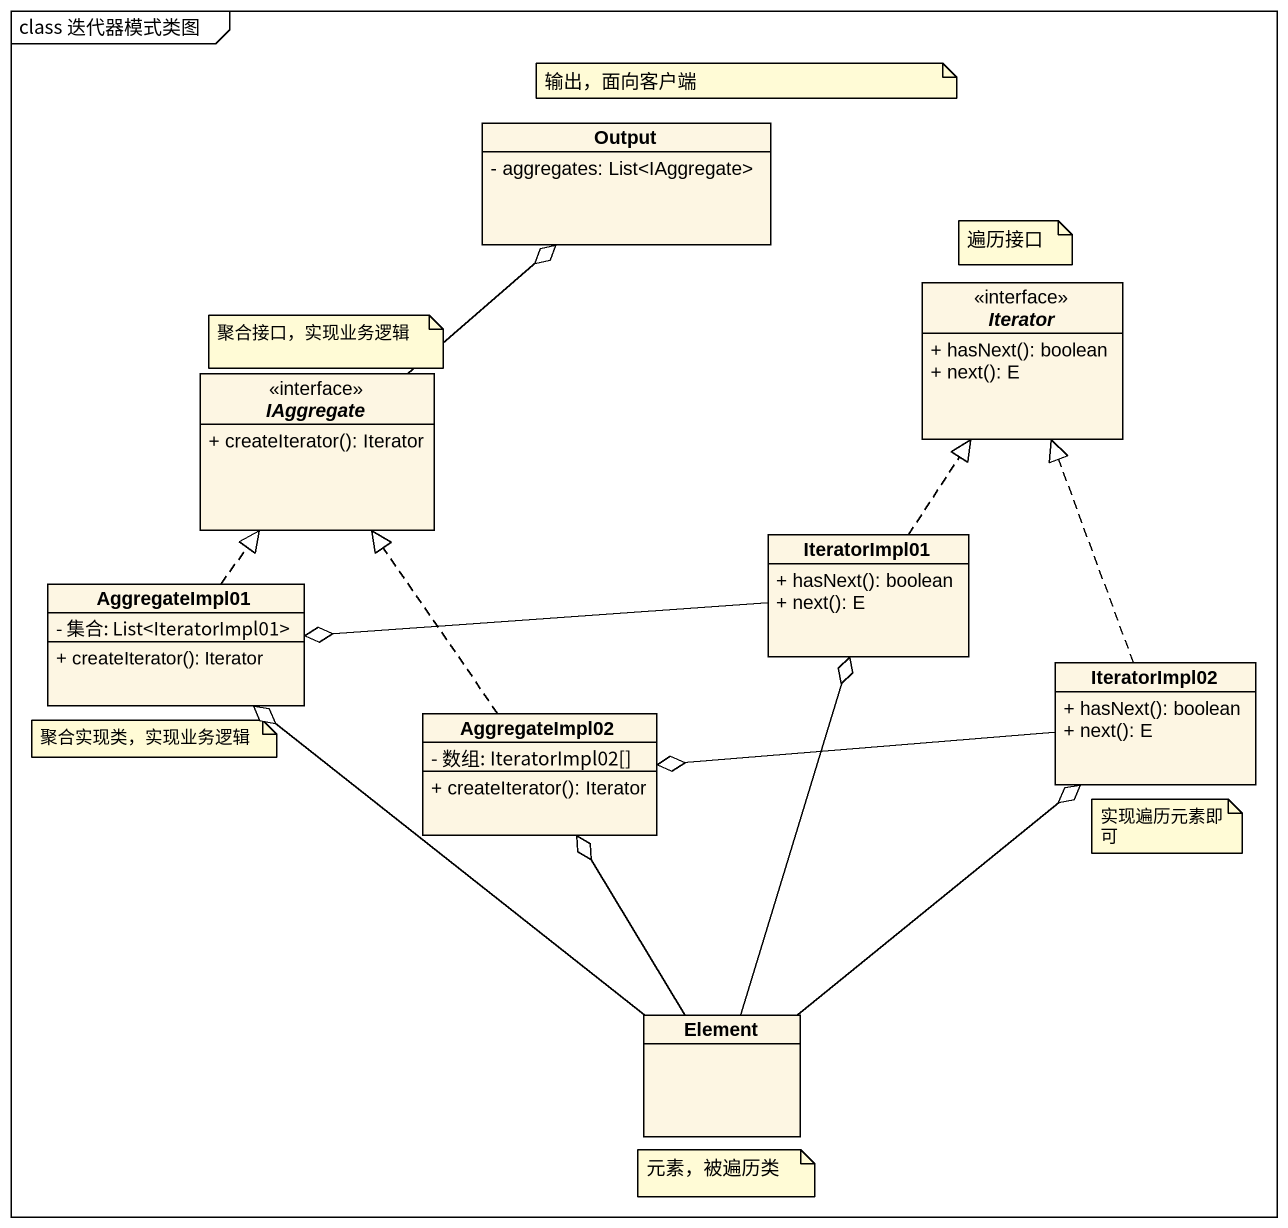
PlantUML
@startuml
mainframe class 迭代器模式类图
hide circle
hide empty members
skinparam classAttributeIconSize 0
class Output {
  - aggregates: List<IAggregate>
}
interface Iterator {
  + hasNext(): boolean
  + next(): E
}
interface IAggregate {
  + createIterator(): Iterator
}
class AggregateImpl01 {
  - 集合: List<IteratorImpl01>
  + createIterator(): Iterator
}
class IteratorImpl01 {
  + hasNext(): boolean
  + next(): E
}
class IteratorImpl02 {
  + hasNext(): boolean
  + next(): E
}
class AggregateImpl02 {
  - 数组: IteratorImpl02[]
  + createIterator(): Iterator
}
class Element
IAggregate -up-o Output
AggregateImpl01 .up.|> IAggregate
IteratorImpl01 .up.|> Iterator
IteratorImpl01 -left-o AggregateImpl01
IteratorImpl02 .up.|> Iterator
IteratorImpl02 -left-o AggregateImpl02
AggregateImpl02 .up.|> IAggregate
Element -up-o AggregateImpl01
Element -up-o IteratorImpl01
Element -up-o IteratorImpl02
Element -up-o AggregateImpl02
note as N1
  输出，面向客户端
end note
note as N2
  遍历接口
end note
note as N3
  聚合接口，实现业务逻辑
end note
note as N4
  聚合实现类，实现业务逻辑
end note
note as N5
  实现遍历元素即可
end note
note as N6
  元素，被遍历类
end note
@enduml
